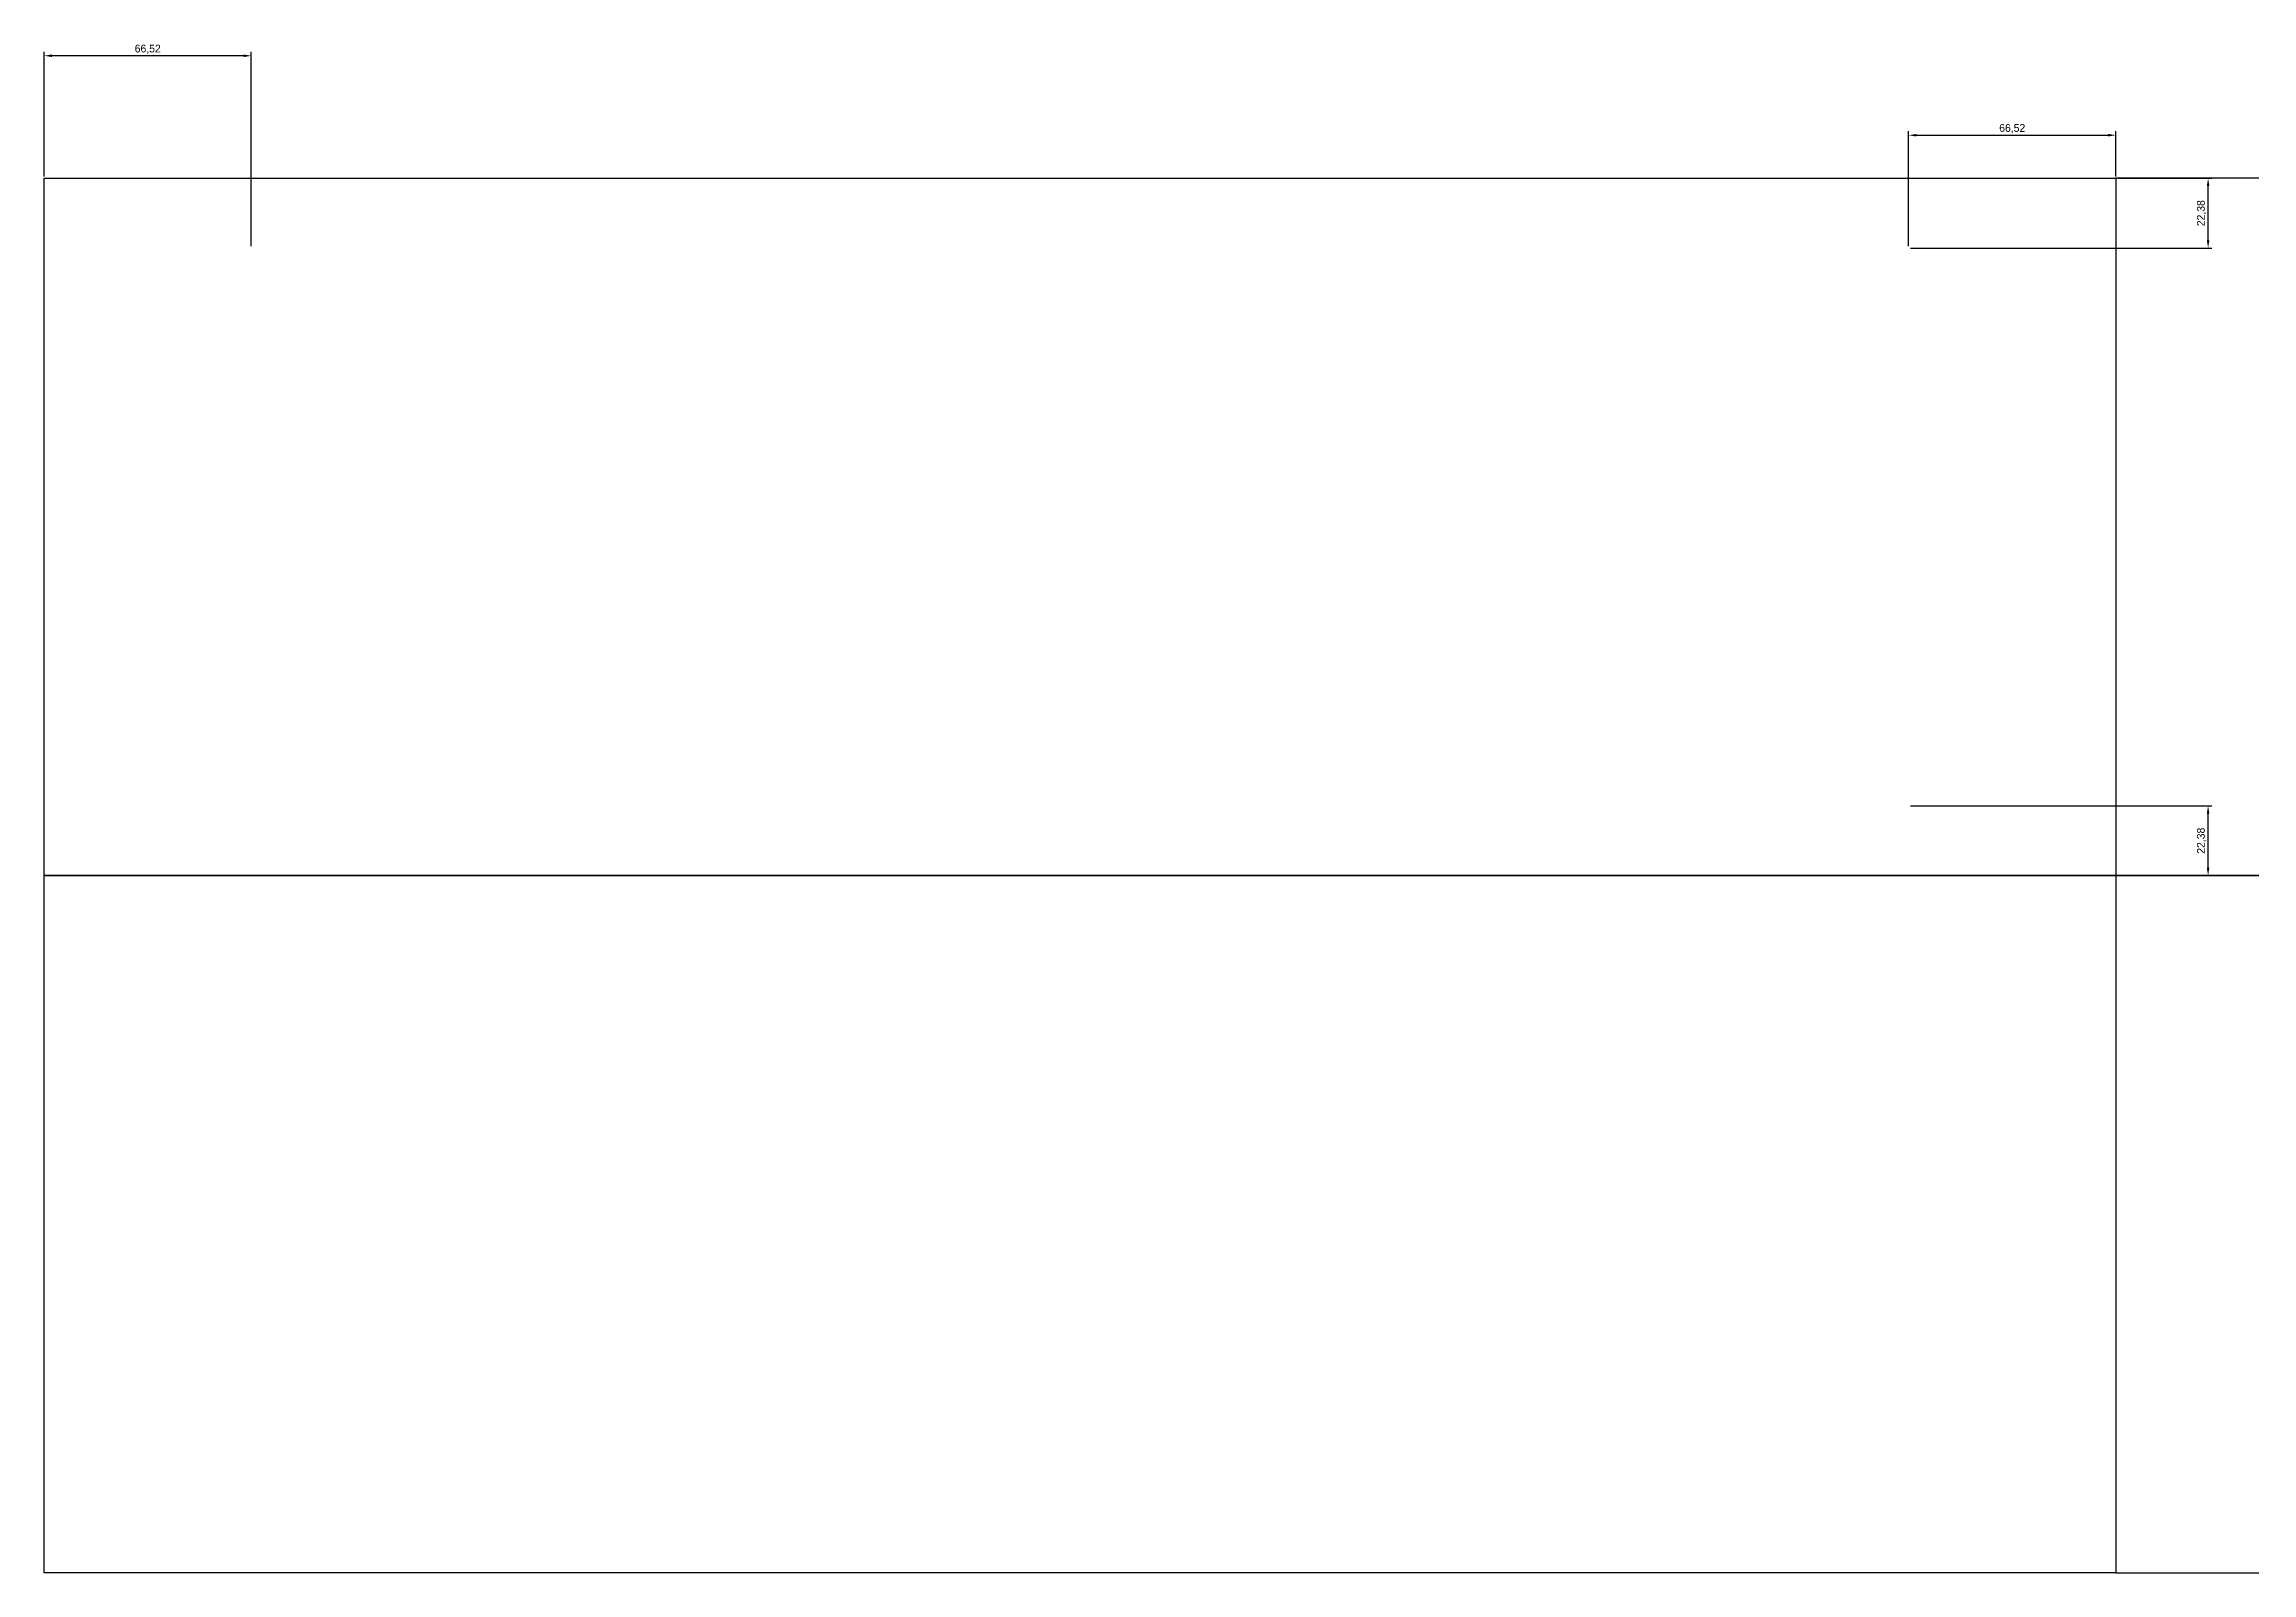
# Model space of a CAD drawing. Header units: millimetres. Extents: x 760 to 2269, y -311 to 627.
# Drawn here: x 760 to 1468, y 137 to 627 of the extents above; entities that cross this region are included whole.
import ezdxf

# ---------------------------------------------------------------- set-up
doc = ezdxf.new("R2010")
doc.units = ezdxf.units.MM
doc.header["$PDMODE"] = 35
doc.dimstyles.new('ISO-25', dxfattribs={"dimtxt": 2.5, "dimasz": 2.5, "dimexe": 1.25, "dimexo": 0.625, "dimtad": 1, "dimtxsty": 'Standard', "dimcen": 2.5, "dimadec": 0, "dimazin": 0, "dimtfac": 1, "dimtmove": 0, "dimatfit": 3, "dimfxl": 0, "dimarcsym": 0})

# ---------------------------------------------------------------- blocks, each defined once
blk = doc.blocks.new('*D6')
at = {"color": 0, "lineweight": -2}
for p, q in [((759.6, 584.91), (759.6, 624.88)), ((826.12, 562.53), (826.12, 624.88)), ((823.62, 623.63), (762.1, 623.63))]:
    blk.add_line(p, q, dxfattribs=at)
at = {"color": 0}
for points in [[(762.1, 624.05), (762.1, 623.21), (759.6, 623.63)], [(823.62, 624.05), (823.62, 623.21), (826.12, 623.63)]]:
    blk.add_solid(points, dxfattribs=at)
at = {"layer": 'Defpoints', "color": 0}
for p in [(759.6, 623.63), (759.6, 584.29), (826.12, 561.9)]:
    blk.add_point(p, dxfattribs=at)
at = {"color": 0, "insert": (792.86, 625.71), "char_height": 2.5, "attachment_point": 5}
blk.add_mtext('66,52', dxfattribs=at)
blk = doc.blocks.new('*D7')
at = {"color": 0, "lineweight": -2}
for p, q in [((1358.28, 562.53), (1358.28, 599.38)), ((1360.78, 598.13), (1422.3, 598.13)), ((1424.8, 584.91), (1424.8, 599.38))]:
    blk.add_line(p, q, dxfattribs=at)
at = {"color": 0}
for points in [[(1360.78, 598.54), (1360.78, 597.71), (1358.28, 598.13)], [(1422.3, 598.54), (1422.3, 597.71), (1424.8, 598.13)]]:
    blk.add_solid(points, dxfattribs=at)
at = {"layer": 'Defpoints', "color": 0}
for p in [(1424.8, 598.13), (1424.8, 584.29), (1358.28, 561.9)]:
    blk.add_point(p, dxfattribs=at)
at = {"color": 0, "insert": (1391.54, 600.21), "char_height": 2.5, "attachment_point": 5}
blk.add_mtext('66,52', dxfattribs=at)
blk = doc.blocks.new('*D8')
at = {"color": 0, "lineweight": -2}
for p, q in [((1358.91, 382.83), (1455.68, 382.83)), ((1454.43, 362.94), (1454.43, 380.33)), ((1425.43, 360.44), (1455.68, 360.44))]:
    blk.add_line(p, q, dxfattribs=at)
at = {"color": 0}
for points in [[(1454.01, 380.33), (1454.84, 380.33), (1454.43, 382.83)], [(1454.01, 362.94), (1454.84, 362.94), (1454.43, 360.44)]]:
    blk.add_solid(points, dxfattribs=at)
at = {"layer": 'Defpoints', "color": 0}
for p in [(1358.28, 382.83), (1454.43, 382.83), (1424.8, 360.44)]:
    blk.add_point(p, dxfattribs=at)
at = {"color": 0, "insert": (1452.34, 371.63), "char_height": 2.5, "attachment_point": 5, "rotation": 90}
blk.add_mtext('22,38', dxfattribs=at)
blk = doc.blocks.new('*D9')
at = {"color": 0, "lineweight": -2}
for p, q in [((1425.43, 584.29), (1455.68, 584.29)), ((1454.43, 564.4), (1454.43, 581.79)), ((1358.91, 561.9), (1455.68, 561.9))]:
    blk.add_line(p, q, dxfattribs=at)
at = {"color": 0}
for points in [[(1454.01, 581.79), (1454.84, 581.79), (1454.43, 584.29)], [(1454.01, 564.4), (1454.84, 564.4), (1454.43, 561.9)]]:
    blk.add_solid(points, dxfattribs=at)
at = {"layer": 'Defpoints', "color": 0}
for p in [(1424.8, 584.29), (1454.43, 584.29), (1358.28, 561.9)]:
    blk.add_point(p, dxfattribs=at)
at = {"color": 0, "insert": (1452.34, 573.09), "char_height": 2.5, "attachment_point": 5, "rotation": 90}
blk.add_mtext('22,38', dxfattribs=at)

msp = doc.modelspace()

# ---------------------------------------------------------------- linework, layer by layer
for points in [[(759.6, 584.286), (1424.801, 584.286), (1424.801, 360.442), (759.6, 360.442)], [(2090.002, 584.286), (1424.801, 584.286), (1424.801, 360.442), (2090.002, 360.442)], [(759.6, 360.442), (1424.801, 360.442), (1424.801, 136.598), (759.6, 136.598)], [(2090.002, 360.442), (1424.801, 360.442), (1424.801, 136.598), (2090.002, 136.598)]]:
    msp.add_lwpolyline(points, close=True)

# ---------------------------------------------------------------- dimensions: what is measured, and where the dimension line sits
for base, p1, p2, picture, middle in [((759.6, 623.629), (826.12, 561.902), (759.6, 584.286), '*D6', (792.86, 625.713)), ((1424.801, 598.125), (1358.281, 561.902), (1424.801, 584.286), '*D7', (1391.541, 600.209))]:
    dim = msp.add_linear_dim(base=base, p1=p1, p2=p2, dimstyle='ISO-25')
    dim.commit()
    dim.dimension.update_dxf_attribs({"geometry": picture, "text_midpoint": middle})
for base, p1, p2, picture, middle in [((1454.426, 584.286), (1358.281, 561.902), (1424.801, 584.286), '*D9', (1452.342, 573.094)), ((1454.426, 382.826), (1424.801, 360.442), (1358.281, 382.826), '*D8', (1452.342, 371.634))]:
    dim = msp.add_linear_dim(base=base, p1=p1, p2=p2, angle=90, dimstyle='ISO-25')
    dim.commit()
    dim.dimension.update_dxf_attribs({"geometry": picture, "text_midpoint": middle})

doc.saveas('drawing.dxf')
